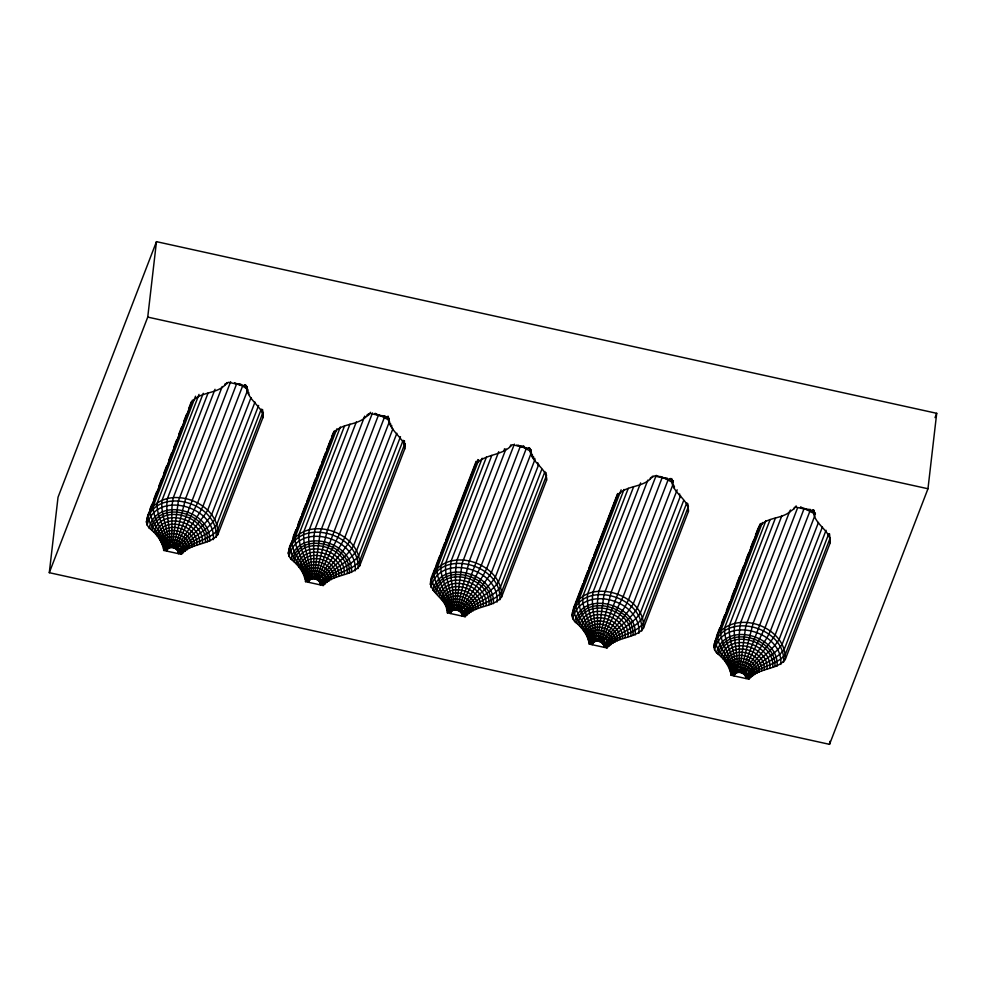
<?xml version="1.0" encoding="UTF-8"?>
<svg xmlns="http://www.w3.org/2000/svg" width="986" height="986" viewBox="0 0 986 986"><rect width="100%" height="100%" fill="white"/><g stroke="black" fill="none" stroke-linecap="round" stroke-linejoin="round"><path stroke-width="1.48" d="M178.441 553.676C178.947 547.661 168.125 544.716 166.622 551.075M181.399 554.329C182.151 545.295 165.919 540.883 163.664 550.422L181.399 554.329C190.828 542.707 208.933 545.64 217.82 534.671L262.831 417.805L263.336 412.37M183.199 552.715C184.592 541.45 162.061 537.69 163.664 550.422M185.146 551.186C186.107 539.773 165.574 534.19 162.739 546.256L163.294 548.339M187.241 549.732C188.314 536.889 165.204 530.591 162 544.186L162.739 546.256M189.472 548.376C190.68 533.919 164.687 526.844 161.088 542.127L162 544.186M191.839 547.094C193.182 530.887 164.046 522.962 160.003 540.094L161.088 542.127M194.316 545.911C195.832 527.806 163.257 518.944 158.746 538.085L160.003 540.094M196.917 544.827C198.593 524.675 162.345 514.815 157.329 536.125L158.746 538.085M199.616 543.841C201.477 521.508 161.31 510.575 155.751 534.19L157.329 536.125M202.413 542.966C204.472 518.316 160.151 506.249 154.001 532.317L155.751 534.19M205.31 542.189C207.578 515.111 158.857 501.849 152.115 530.48L154.001 532.317M207.467 541.696C209.882 512.769 157.859 498.608 150.648 529.199L152.115 530.48M209.648 541.265C212.224 510.44 156.786 495.354 149.108 527.941L150.648 529.199M213.346 539.613C216.156 505.917 155.554 489.426 147.16 525.057L149.108 527.941M216.131 537.37C219.089 501.874 155.246 484.496 146.409 522.025L147.16 525.057M217.82 534.671C219.952 501.159 164.662 482.339 148.541 513.176M263.324 414.847C259.343 404.47 246.143 398.061 246.254 385.427M247.831 392.428L247.831 390.641M248.743 394.486L248.755 392.465M262.559 411.815L262.572 409.473M262.831 417.805L262.338 410.213M320.302 584.883C320.807 578.868 309.986 575.923 308.482 582.282M323.26 585.536C324.012 576.514 307.78 572.09 305.524 581.641L323.26 585.536C332.689 573.914 350.794 576.847 359.68 565.878L404.691 449.012L405.197 443.577M325.06 583.934C326.452 572.656 303.922 568.897 305.524 581.641M327.007 582.393C327.968 570.98 307.435 565.397 304.6 577.463L305.155 579.546M329.102 580.951C330.174 568.096 307.065 561.798 303.861 575.393L304.6 577.463M331.333 579.583C332.541 565.126 306.547 558.051 302.949 573.334L303.861 575.393M333.699 578.301C335.043 562.094 305.906 554.169 301.864 571.301L302.949 573.334M336.177 577.118C337.693 559.013 305.118 550.151 300.607 569.292L301.864 571.301M338.777 576.034C340.453 555.882 304.206 546.022 299.189 567.332L300.607 569.292M341.476 575.048C343.338 552.715 303.17 541.782 297.612 565.397L299.189 567.332M344.274 574.172C346.332 549.522 302.012 537.456 295.862 563.524L297.612 565.397M347.171 573.396C349.438 546.318 300.718 533.056 293.976 561.7L295.862 563.524M349.327 572.903C351.743 543.976 299.719 529.827 292.509 560.405L293.976 561.7M351.509 572.472C354.085 541.647 298.647 526.561 290.969 559.148L292.509 560.405M355.206 570.82C358.017 537.136 297.415 520.645 289.021 556.264L290.969 559.148M357.992 568.577C360.95 533.081 297.106 515.703 288.269 553.245L289.021 556.264M359.68 565.878C361.813 532.366 306.523 513.546 290.402 544.383M388.952 421.564L388.028 416.129C387.991 428.935 400.883 435.627 405.184 446.054M388.398 419.481L388.114 416.634L388.965 419.974M389.692 423.635L389.692 421.848M390.604 425.693L390.616 423.684M391.688 427.727L391.701 425.471M404.42 443.022L404.433 440.68M404.691 449.012L404.198 441.42M462.163 616.102C462.668 610.075 451.847 607.13 450.343 613.502M465.121 616.743C465.873 607.721 449.641 603.296 447.385 612.848L465.121 616.743C474.549 605.121 492.655 608.054 501.541 597.097L546.552 480.219C547.316 467.697 529.704 462.151 529.876 448.605L512.141 444.698C502.663 456.235 484.422 453.498 475.622 464.616L430.611 581.481C430.044 593.966 447.669 599.205 447.385 612.848M466.92 615.141C467.771 604.997 449.542 600.043 447.015 610.753M468.868 613.612C469.829 602.199 449.296 596.604 446.461 608.67M470.963 612.158C472.035 599.303 448.926 593.017 445.721 606.6M473.194 610.79C474.402 596.333 448.408 589.271 444.809 604.541M475.56 609.508C476.904 593.313 447.767 585.376 443.725 602.508M478.037 608.337C479.553 590.22 446.978 581.358 442.467 600.511M480.638 607.253C482.314 587.089 446.066 577.229 441.05 598.539M483.337 606.267C485.198 583.922 445.031 572.989 439.473 596.616M486.135 605.379C488.193 580.729 443.873 568.663 437.722 594.731M489.031 604.603C491.299 577.525 442.578 564.263 435.837 592.906M491.188 604.11C493.604 575.195 441.58 561.034 434.37 591.612M493.37 603.678C495.946 572.854 440.508 557.768 432.829 590.355M497.067 602.039C499.877 568.343 439.275 551.852 430.882 587.471M499.853 599.784C502.811 564.288 438.967 546.91 430.13 584.451M501.541 597.097C503.673 563.573 448.383 544.765 432.262 575.59M530.258 450.688L530.258 449.283L530.813 452.771M531.553 454.842L531.553 453.055M532.465 456.9L532.477 454.891M533.549 458.934L533.562 456.678M534.794 460.943L534.819 458.416M537.801 464.837L537.814 462.767M546.552 480.219L546.059 472.639M604.024 647.309C604.529 641.282 593.708 638.336 592.204 644.708M606.982 647.962C607.733 638.928 591.501 634.516 589.246 644.055L606.982 647.962C616.41 636.327 634.516 639.261 643.402 628.304L688.413 511.438C689.054 498.645 670.554 492.729 671.749 478.555M608.781 646.348C610.174 635.07 587.644 631.311 589.246 644.055M610.728 644.819C611.69 633.406 591.156 627.823 588.322 639.889L588.876 641.972M612.824 643.365C613.896 630.51 590.787 624.224 587.582 637.806L588.322 639.889M615.054 641.997C616.262 627.552 590.269 620.477 586.67 635.76L587.582 637.806M617.421 640.727C618.764 624.52 589.628 616.583 585.585 633.727L586.67 635.76M619.898 639.544C621.414 621.439 588.839 612.565 584.328 631.718L585.585 633.727M622.499 638.46C624.175 618.308 587.927 608.436 582.911 629.746L584.328 631.718M625.198 637.474C627.059 615.141 586.892 604.208 581.333 627.823L582.911 629.746M627.996 636.586C630.054 611.949 585.733 599.882 579.583 625.937L581.333 627.823M630.892 635.822C633.16 608.732 584.439 595.47 577.697 624.113L579.583 625.937M633.049 635.329C635.465 606.402 583.441 592.241 576.231 622.819L577.697 624.113M635.23 634.885C637.806 604.061 582.369 588.975 574.69 621.574L576.231 622.819M638.928 633.246C641.738 599.55 581.136 583.059 572.743 618.69L574.69 621.574M641.713 631.003C644.671 595.495 580.84 578.129 571.991 615.658L572.743 618.69M643.402 628.304C646.545 591.181 577.13 573.63 571.991 615.658M672.119 481.895L672.119 480.49L672.674 483.978M673.413 486.061L673.413 484.262M674.325 488.107L674.338 486.098M679.662 496.044L679.674 493.974M688.413 511.438L687.92 503.846M745.884 678.516C746.39 672.501 735.568 669.556 734.065 675.915M748.842 679.169C749.594 670.135 733.362 665.723 731.107 675.262L748.842 679.169C758.271 667.547 776.376 670.48 785.263 659.511L830.274 542.645C830.915 529.852 812.415 523.936 813.61 509.762M750.642 677.555C752.035 666.277 729.504 662.53 731.107 675.262M752.589 676.026C753.55 664.613 733.017 659.03 730.182 671.096L730.737 673.179M754.684 674.572C755.757 661.717 732.647 655.431 729.443 669.026L730.182 671.096M756.915 673.204C758.123 658.759 732.13 651.684 728.531 666.967L729.443 669.026M759.282 671.934C760.625 655.727 731.489 647.802 727.446 664.934L728.531 666.967M761.759 670.751C763.275 652.646 730.7 643.784 726.189 662.925L727.446 664.934M764.36 669.667C766.036 649.515 729.788 639.643 724.772 660.953L726.189 662.925M767.059 668.681C768.92 646.348 728.753 635.415 723.194 659.03L724.772 660.953M769.856 667.805C771.915 643.155 727.594 631.089 721.444 657.144L723.194 659.03M772.753 667.029C775.021 639.939 726.3 626.689 719.558 655.32L721.444 657.144M774.91 666.536C777.325 637.609 725.302 623.448 718.091 654.038L719.558 655.32M777.091 666.092C779.667 635.28 724.229 620.182 716.551 652.781L718.091 654.038M780.789 664.453C783.599 630.757 722.997 614.266 714.603 649.897L716.551 652.781M783.574 662.21C786.532 626.714 722.701 609.336 713.852 646.865L714.603 649.897M785.263 659.511C786.914 627.306 737.01 608.608 717.598 634.701C708.946 649.836 732.61 658.352 731.39 674.067L734.25 675.114M813.98 513.114L813.697 510.255M814.535 515.197L814.214 511.98M830.274 542.645L829.522 533.771M49.3 572.693L58.026 497.252L156.466 241.656L936.7 413.307L927.974 488.748L829.534 744.344L49.3 572.693L147.74 317.098L156.466 241.656M173.08 547.661L185.627 498.583L230.638 381.705M314.941 578.868L327.488 529.79L372.498 412.924M456.801 610.075L469.348 560.997L514.359 444.131M598.662 641.294L611.209 592.204L656.22 475.338M740.523 672.501L753.082 623.411L797.538 507.975M829.534 744.344L829.879 741.336M146.409 522.025L147.999 514.273C147.456 527.535 164.366 534.942 163.947 549.227L166.807 550.274M288.269 553.245L289.859 545.48C289.317 558.742 306.227 566.149 305.808 580.434L308.667 581.493M713.852 646.865L715.17 640.308M431.387 578.72L431.72 576.687L430.611 581.481M292.016 541.067C291.314 555.019 307.065 564.51 306.35 579.337L309.025 580.754M146.889 519.067L191.9 402.202C199.332 391.676 215.367 394.326 224.672 385.427L225.03 383.911M224.672 385.427L226.94 382.543M288.75 550.274L334.316 431.018M333.761 433.409C340.503 423.277 355.404 425.755 364.438 418.089L364.832 416.375M364.438 418.089L368.481 415.106L368.801 413.75L366.891 415.118M368.481 415.106L370.563 412.296M475.622 464.616L476.176 462.224M477.323 461.929L477.865 459.562M504.08 450.664L504.524 448.741M510.341 446.313L510.662 444.969M572.472 612.7L618.037 493.431M617.482 495.835C624.914 485.309 640.949 487.959 650.255 479.048L650.612 477.532M650.255 479.048L652.522 476.176M714.332 643.907L759.898 524.638M759.343 527.042C766.085 516.898 780.986 519.388 790.032 511.709L790.415 510.008M790.032 511.709L794.063 508.727L794.383 507.383M794.063 508.727L796.146 505.917M174.103 547.957L236.751 383.492M315.964 579.164L378.612 414.699L388.718 419.95M457.824 610.383L520.472 445.918L530.579 451.157M599.685 641.59L662.333 477.125L672.44 482.364M741.546 672.797L804.194 508.332L815.373 514.236M149.65 509.996L151.844 504.302M154.038 498.596L156.786 491.472M158.98 485.765L161.729 478.641M163.922 472.947L166.659 465.811M168.852 460.117L171.601 452.993M173.795 447.287L176.543 440.163M178.737 434.456L181.486 427.332M183.679 421.638L186.428 414.514M188.622 408.808L191.358 401.684M192.418 400.119L150.155 509.861C149.453 523.8 165.204 533.29 164.489 548.13L167.164 549.547M195.548 396.224L153.286 505.966C152.251 520.485 166.412 531.91 165.266 547.156L167.694 548.894M199.012 394.388L157.292 502.712C155.8 517.662 167.965 530.813 166.264 546.343L168.359 548.352M203.239 393.291L162.074 500.185C159.991 515.456 169.777 530.037 167.46 545.702L169.148 547.933M208.083 392.995L167.46 498.472C164.724 513.916 171.786 529.568 168.816 545.283L170.048 547.649M215.022 389.297L173.302 497.61C169.839 513.127 173.93 529.408 170.27 545.061L171.022 547.501M222.232 386.487L178.38 500.974L172.045 547.513M237.909 384.01L242.568 386.081L197.57 502.946L175.064 548.389M247.93 389.396L202.931 506.274L199.443 513.114L175.964 548.943M251.023 397.617L207.664 510.206C198.839 524.232 186.428 536.347 176.753 549.596M254.992 402.066L211.633 514.655C203.412 528.089 188.067 535.571 179.859 549.325L177.418 550.348M258.615 405.468L214.714 519.486C206.086 532.341 189.324 537.234 180.623 550.533L177.924 551.149M261.265 409.079L216.809 524.527C207.923 536.778 190.224 539.009 181.153 551.79L178.281 551.987M262.868 412.777L217.857 529.642C208.872 541.252 190.742 540.858 181.412 553.072L178.454 552.838M293.15 536.926L295.899 529.802M298.092 524.108L300.841 516.984M301.938 514.125L305.783 504.154M306.88 501.307L310.713 491.324M311.822 488.477L315.656 478.493M316.752 475.646L320.598 465.675M321.695 462.816L325.54 452.845M326.637 449.998L330.483 440.015M331.579 437.168L333.219 432.891M292.559 539.65L334.279 431.326M336.855 428.861L295.147 537.173C294.111 551.692 308.273 563.117 307.127 578.363L309.555 580.101M340.318 427.024L299.152 533.919C297.661 548.869 309.826 562.032 308.125 577.549L310.22 579.558M344.545 425.927L303.934 531.392C301.852 546.663 311.638 561.244 309.321 576.921L311.009 579.139M349.944 424.214L309.321 529.679C306.584 545.135 313.647 560.775 310.676 576.49L311.909 578.856M356.328 421.934L315.163 528.829C311.712 544.346 315.791 560.615 312.131 576.268L312.882 578.708M364.647 416.265L320.24 532.193L313.905 578.72M384.429 417.3L339.43 534.165L316.925 579.595M389.248 422.033L344.792 537.481L341.304 544.321L317.825 580.15M392.884 428.824L349.525 541.425C340.7 555.451 328.289 567.566 318.614 580.816M396.853 433.273L353.493 545.874C345.273 559.308 329.928 566.777 321.719 580.532L319.279 581.555M400.476 436.675L356.575 550.693C347.947 563.548 331.185 568.454 322.484 581.74L319.784 582.356M403.126 440.298L358.67 555.734C349.784 567.985 332.085 570.228 323.014 582.997L320.142 583.194M404.728 443.983L359.717 560.849C350.733 572.459 332.602 572.065 323.272 584.279L320.314 584.045M432.275 575.269L435.011 568.146M436.108 565.286L439.953 555.315M441.05 552.468L444.896 542.485M445.992 539.638L476.176 461.251M476.139 462.545L433.877 572.287C433.174 586.226 448.926 595.717 448.211 610.544L450.885 611.961M478.715 460.068L437.008 568.38C435.972 582.899 450.134 594.336 448.987 609.57L451.415 611.308M482.179 458.231L441.013 565.126C439.522 580.088 451.687 593.239 449.986 608.756L452.081 610.765M486.406 457.134L445.795 562.599C443.712 577.87 453.498 592.45 451.181 608.128L452.87 610.346M491.804 455.421L451.181 560.886C448.445 576.342 455.507 591.982 452.537 607.696L453.77 610.063M498.743 451.711L457.023 560.036C453.572 575.553 457.652 591.834 453.991 607.487L454.743 609.915M505.954 448.901L462.101 563.4L455.766 609.927M526.29 448.507L481.291 565.372L458.786 610.815M531.109 453.24L486.653 568.688L483.165 575.528L459.686 611.357M534.745 460.043L491.385 572.632C482.561 586.658 470.149 598.773 460.474 612.023M538.713 464.492L495.354 577.081C487.133 590.515 471.789 597.997 463.58 611.739L461.14 612.762M541.795 469.311L498.435 581.9C489.808 594.768 473.046 599.661 464.344 612.947L461.645 613.563M544.987 471.505L500.531 586.941C491.644 599.192 473.946 601.435 464.874 614.216L462.003 614.401M546.589 475.19L501.578 592.056C492.593 603.666 474.463 603.272 465.133 615.486L462.175 615.264M582.911 583.675L573.581 607.906C573.039 621.155 589.948 628.563 589.529 642.86L592.389 643.907M584.008 580.828L587.853 570.845M588.95 567.998L592.796 558.014M593.892 555.167L597.738 545.196M598.835 542.337L617.495 493.887M617.446 495.169L575.738 603.494C575.035 617.433 590.787 626.923 590.072 641.75L592.746 643.168M621.131 489.857L578.868 599.599C577.833 614.105 591.994 625.543 590.848 640.777L593.276 642.527M624.039 489.438L582.874 596.333C581.383 611.295 593.547 624.446 591.846 639.963L593.942 641.985M628.267 488.341L587.656 593.806C585.573 609.077 595.359 623.657 593.042 639.335L594.743 641.553M633.665 486.628L593.042 592.093C590.306 607.549 597.368 623.189 594.398 638.903L595.63 641.27M640.604 482.93L598.884 591.243C595.433 606.76 599.513 623.041 595.852 638.694L596.604 641.134M647.814 480.108L603.962 594.607L597.627 641.134M668.151 479.714L623.152 596.579L600.647 642.022M672.97 484.459L628.513 599.895L625.025 606.747L601.546 642.576M677.16 489.82L633.246 603.839C624.421 617.865 612.01 629.98 602.335 643.229M680.574 495.699L637.215 608.288C628.994 621.722 613.649 629.204 605.441 642.958L603.001 643.969M683.655 500.518L640.296 613.107C631.669 625.974 614.907 630.867 606.205 644.154L603.506 644.77M686.848 502.712L642.391 618.148C633.505 630.399 615.806 632.642 606.735 645.423L603.863 645.62M688.45 506.397L643.439 623.275C634.454 634.873 616.324 634.479 606.994 646.693L604.036 646.471M716.539 636.266L719.842 627.712M721.481 623.435L724.772 614.882M726.423 610.605L729.714 602.052M731.365 597.775L734.656 589.234M736.308 584.957L739.599 576.403M741.238 572.126L743.432 566.42M746.18 559.296L748.374 553.602M750.568 547.896L753.316 540.772M755.51 535.065L758.259 527.941M760.403 523.529L717.598 634.701C716.896 648.64 732.647 658.13 731.932 672.97L734.607 674.387M762.437 522.494L720.729 630.806C719.694 645.312 733.855 656.75 732.709 671.984L735.137 673.734M765.9 520.657L724.735 627.54C723.243 642.502 735.408 655.653 733.707 671.17L735.803 673.192M770.128 519.548L729.517 625.013C727.434 640.284 737.22 654.877 734.903 670.542L736.604 672.772M775.526 517.835L734.903 623.3C732.167 638.755 739.229 654.408 736.259 670.11L737.491 672.477M781.91 515.567L740.745 622.449C737.294 637.967 741.373 654.248 737.713 669.901L738.465 672.341M789.675 511.327L745.823 625.814L739.488 672.341M810.011 510.921L765.013 627.786L742.507 673.228M814.83 515.666L770.374 631.102L766.886 637.954L743.407 673.783M818.466 522.457L775.107 635.046C766.282 649.071 753.871 661.187 744.196 674.436M822.435 526.906L779.076 639.495C770.855 652.929 755.51 660.41 747.302 674.165L744.861 675.176M826.058 530.295L782.157 644.314C773.529 657.181 756.767 662.074 748.066 675.373L745.367 675.989M828.708 533.919L784.252 649.367C775.366 661.618 757.667 663.849 748.596 676.63L745.724 676.827M830.311 537.616L785.3 654.482C776.315 666.092 758.185 665.698 748.855 677.912L745.897 677.678M935.036 417.608L936.7 413.307M226.62 383.887L228.419 382.285L246.155 386.179L246.537 388.274M652.202 477.52L654.001 475.905L671.737 479.812M516.713 445.08L521.015 446.646L523.714 446.042M240.165 384.035L237.293 384.232L234.434 383.184M518.328 445.228L521.015 446.646L523.886 446.461M241.73 384.577L237.293 384.232L234.606 382.815M374.853 413.873L379.154 415.439L385.07 415.907M521.015 446.646L523.973 446.88M657.144 475.757L662.875 477.865L667.312 478.21M800.435 507.494L804.736 509.072L810.652 509.528M147.74 317.098L927.974 488.748M370.28 413.491L388.016 417.398M795.862 507.124L813.598 511.019M450.528 612.7L447.669 611.653C447.324 598.588 434.986 590.959 431.215 579.731M672.415 480.465L673.376 480.921M800.706 506.94L804.736 509.072M660.189 476.448L662.875 477.865M375.124 413.319L379.154 415.439M242.568 386.081L246.857 388.743M812.71 510.378L814.276 511.672L812.513 510.206M670.455 478.481L672.403 480.108M669.987 478.567L671.836 480.108L671.207 478.937M386.931 416.585L388.903 418.742L387.966 416.758M244.873 384.848L246.82 386.475M244.405 384.934L247.042 387.535L245.267 385.538M529.704 448.679L528.989 447.964L530.764 449.961L529.346 447.73M813.425 511.093L815.41 513.324M529.975 448.901L531.207 450.824M246.722 387.017L245.625 385.304L246.254 386.475M673.068 482.031L672.304 480.65L673.044 482.45M813.709 511.315L813.068 510.144L814.904 513.657M246.537 386.857L247.104 388.767M672.353 480.774L672.686 482.388M530.493 449.567L530.825 451.181"/></g></svg>
